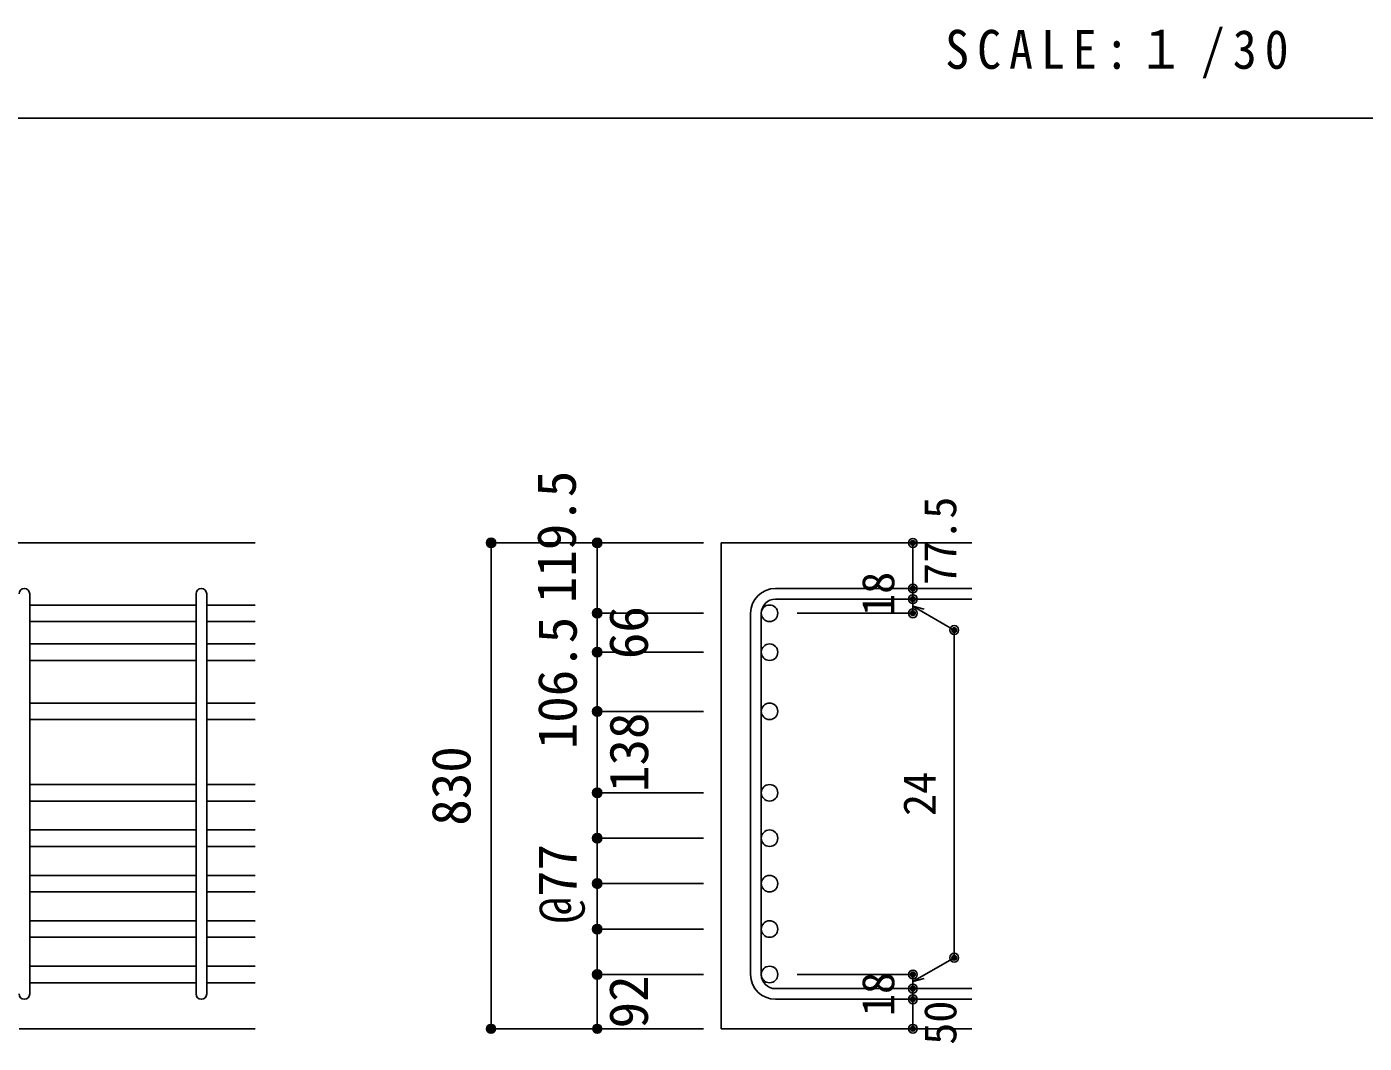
# Model space of a CAD drawing. Units: millimetres at full size, sheet at 1:30; details may follow other scales. Extents: x -5973 to 5954, y -4195 to 4201.
# Drawn here: x 1365 to 3633, y -1790 to -67 of the extents above; entities that cross this region are included whole.
import ezdxf
from ezdxf.enums import TextEntityAlignment as Align

# ---------------------------------------------------------------- set-up
doc = ezdxf.new("R2010")
doc.units = ezdxf.units.MM
doc.header["$LTSCALE"] = 30
doc.header["$PDMODE"] = 32
doc.header["$PDSIZE"] = 15
for name, color, linetype in [('0-1_躯体線', 2, 'Continuous'), ('0-5_基礎梁筋', 7, 'Continuous'), ('0-6_スタラップ筋', 7, 'Continuous'), ('0-D_寸法', 4, 'Continuous'), ('6-7_文字', 7, 'Continuous'), ('F-0_枠', 6, 'Continuous')]:
    doc.layers.add(name, color=color, linetype=linetype)
doc.styles.add('ＭＳ ゴシック', font='')
doc.styles.get('ＭＳ ゴシック').set_extended_font_data('MS Gothic')

msp = doc.modelspace()

# ---------------------------------------------------------------- linework, layer by layer
at = {"layer": '0-1_躯体線'}
for p, q in [((1752.44, -942.16), (-247.56, -942.16)), ((2967.44, -942.16), (2542.44, -942.16)), ((2542.44, -942.16), (2542.44, -1765.66)), ((1352.44, -1765.66), (1752.44, -1765.66)), ((2967.44, -1765.66), (2542.44, -1765.66))]:
    msp.add_line(p, q, dxfattribs=at)
at = {"layer": '0-5_基礎梁筋'}
for p, q in [((1370.44, -1047.36), (1652.44, -1047.36)), ((1670.44, -1047.36), (1752.44, -1047.36)), ((1370.44, -1075.36), (1652.44, -1075.36)), ((1670.44, -1075.36), (1752.44, -1075.36)), ((1370.44, -1113.36), (1652.44, -1113.36)), ((1670.44, -1113.36), (1752.44, -1113.36)), ((1370.44, -1141.36), (1652.44, -1141.36)), ((1670.44, -1141.36), (1752.44, -1141.36)), ((1370.44, -1213.66), (1652.44, -1213.66)), ((1670.44, -1213.66), (1752.44, -1213.66)), ((1370.44, -1241.66), (1652.44, -1241.66)), ((1670.44, -1241.66), (1752.44, -1241.66)), ((1370.44, -1351.66), (1652.44, -1351.66)), ((1670.44, -1351.66), (1752.44, -1351.66)), ((1370.44, -1379.66), (1652.44, -1379.66)), ((1670.44, -1379.66), (1752.44, -1379.66)), ((1370.44, -1428.66), (1652.44, -1428.66)), ((1670.44, -1428.66), (1752.44, -1428.66)), ((1370.44, -1456.66), (1652.44, -1456.66)), ((1670.44, -1456.66), (1752.44, -1456.66)), ((1370.44, -1505.66), (1652.44, -1505.66)), ((1670.44, -1505.66), (1752.44, -1505.66)), ((1370.44, -1533.66), (1652.44, -1533.66)), ((1670.44, -1533.66), (1752.44, -1533.66)), ((1370.44, -1582.66), (1652.44, -1582.66)), ((1670.44, -1582.66), (1752.44, -1582.66)), ((1370.44, -1610.66), (1652.44, -1610.66)), ((1670.44, -1610.66), (1752.44, -1610.66)), ((1370.44, -1659.66), (1652.44, -1659.66)), ((1670.44, -1659.66), (1752.44, -1659.66)), ((1370.44, -1687.66), (1652.44, -1687.66)), ((1670.44, -1687.66), (1752.44, -1687.66))]:
    msp.add_line(p, q, dxfattribs=at)
at = {"layer": '0-5_基礎梁筋', "color": 3}
for centre in [(2624.44, -1061.36), (2624.44, -1127.36), (2624.44, -1227.66), (2624.44, -1365.66), (2624.44, -1442.66), (2624.44, -1519.66), (2624.44, -1596.66), (2624.44, -1673.66)]:
    msp.add_circle(centre, 14, dxfattribs=at)
at = {"layer": '0-6_スタラップ筋'}
for p, q in [((2634.44, -1019.36), (2967.44, -1019.36)), ((1370.44, -1028.36), (1370.44, -1706.66)), ((1652.44, -1706.66), (1652.44, -1028.36)), ((1670.44, -1028.36), (1670.44, -1706.66)), ((2634.44, -1037.36), (2967.44, -1037.36)), ((2592.44, -1061.36), (2592.44, -1673.66)), ((2610.44, -1061.36), (2610.44, -1673.66)), ((2634.44, -1697.66), (2967.44, -1697.66)), ((2634.44, -1715.66), (2967.44, -1715.66))]:
    msp.add_line(p, q, dxfattribs=at)
for centre, radius, start, end in [((1361.44, -1028.36), 9, 0, 180), ((1661.44, -1028.36), 9, 0, 180), ((2634.44, -1061.36), 42, 90, 180), ((2634.44, -1061.36), 24, 90, 180), ((2634.44, -1673.66), 42, 180, 270), ((2634.44, -1673.66), 24, 180, 270), ((1361.44, -1706.66), 9, 180, 0), ((1661.44, -1706.66), 9, 180, 0)]:
    msp.add_arc(centre, radius, start, end, dxfattribs=at)
at = {"layer": '0-D_寸法'}
for p, q in [((2152.44, -942.16), (2332.44, -942.16)), ((2152.44, -942.16), (2332.44, -942.16)), ((2152.44, -942.16), (2152.44, -1765.66)), ((2332.44, -942.16), (2512.44, -942.16)), ((2332.44, -942.16), (2512.44, -942.16)), ((2332.44, -1193.36), (2332.44, -942.16)), ((2867.44, -1019.36), (2867.44, -942.16)), ((2867.44, -942.16), (2867.44, -1019.36)), ((2867.44, -1037.36), (2867.44, -1019.36)), ((2867.44, -1037.36), (2867.44, -1061.36)), ((2332.44, -1061.36), (2512.44, -1061.36)), ((2332.44, -1061.36), (2512.44, -1061.36)), ((2867.44, -1061.36), (2671.35, -1061.36)), ((2867.44, -1049.36), (2937.5, -1089.81)), ((2867.44, -1049.36), (2886.76, -1054.54)), ((2937.5, -1089.81), (2937.5, -1645.21)), ((2332.44, -1127.36), (2512.44, -1127.36)), ((2332.44, -1127.36), (2512.44, -1127.36)), ((2332.44, -1193.36), (2332.44, -1765.66)), ((2332.44, -1227.66), (2512.44, -1227.66)), ((2332.44, -1227.66), (2512.44, -1227.66)), ((2332.44, -1365.66), (2512.44, -1365.66)), ((2332.44, -1442.66), (2512.44, -1442.66)), ((2332.44, -1519.66), (2512.44, -1519.66)), ((2332.44, -1596.66), (2512.44, -1596.66)), ((2867.44, -1685.66), (2937.5, -1645.21)), ((2332.44, -1673.66), (2512.44, -1673.66)), ((2332.44, -1729.63), (2332.44, -1673.66)), ((2867.44, -1673.66), (2671.35, -1673.66)), ((2867.44, -1697.66), (2867.44, -1673.66)), ((2867.44, -1685.66), (2886.76, -1680.49)), ((2867.44, -1715.66), (2867.44, -1697.66)), ((2867.44, -1765.66), (2867.44, -1715.66)), ((2152.44, -1765.66), (2332.44, -1765.66)), ((2332.44, -1765.66), (2512.44, -1765.66))]:
    msp.add_line(p, q, dxfattribs=at)
for centre, radius in [((2152.44, -942.16), 8), ((2152.44, -942.16), 7.2), ((2152.44, -942.16), 6.4), ((2152.44, -942.16), 5.6), ((2152.44, -942.16), 4.8), ((2152.44, -942.16), 4), ((2152.44, -942.16), 3.2), ((2152.44, -942.16), 2.4), ((2152.44, -942.16), 1.6), ((2152.44, -942.16), 0.8), ((2332.44, -942.16), 8), ((2332.44, -942.16), 7.2), ((2332.44, -942.16), 6.4), ((2332.44, -942.16), 5.6), ((2332.44, -942.16), 4.8), ((2332.44, -942.16), 4), ((2332.44, -942.16), 3.2), ((2332.44, -942.16), 2.4), ((2332.44, -942.16), 1.6), ((2332.44, -942.16), 0.8), ((2867.44, -942.16), 4), ((2867.44, -942.16), 3.6), ((2867.44, -942.16), 3.2), ((2867.44, -942.16), 2.8), ((2867.44, -942.16), 2.4), ((2867.44, -942.16), 2), ((2867.44, -942.16), 1.6), ((2867.44, -942.16), 1.2), ((2867.44, -942.16), 0.8), ((2867.44, -942.16), 0.4), ((2867.44, -1019.36), 4), ((2867.44, -1019.36), 3.6), ((2867.44, -1019.36), 3.2), ((2867.44, -1019.36), 2.8), ((2867.44, -1019.36), 2.4), ((2867.44, -1019.36), 2), ((2867.44, -1019.36), 1.6), ((2867.44, -1019.36), 1.2), ((2867.44, -1019.36), 0.8), ((2867.44, -1019.36), 0.4), ((2867.44, -1037.36), 4), ((2867.44, -1037.36), 3.6), ((2867.44, -1037.36), 3.2), ((2867.44, -1037.36), 2.8), ((2867.44, -1037.36), 2.4), ((2867.44, -1037.36), 2), ((2867.44, -1037.36), 1.6), ((2867.44, -1037.36), 1.2), ((2867.44, -1037.36), 0.8), ((2867.44, -1037.36), 0.4), ((2332.44, -1061.36), 8), ((2332.44, -1061.36), 7.2), ((2332.44, -1061.36), 6.4), ((2332.44, -1061.36), 5.6), ((2332.44, -1061.36), 4.8), ((2332.44, -1061.36), 4), ((2332.44, -1061.36), 3.2), ((2332.44, -1061.36), 2.4), ((2332.44, -1061.36), 1.6), ((2332.44, -1061.36), 0.8), ((2867.44, -1061.36), 4), ((2867.44, -1061.36), 3.6), ((2867.44, -1061.36), 3.2), ((2867.44, -1061.36), 2.8), ((2867.44, -1061.36), 2.4), ((2867.44, -1061.36), 2), ((2867.44, -1061.36), 1.6), ((2867.44, -1061.36), 1.2), ((2867.44, -1061.36), 0.8), ((2867.44, -1061.36), 0.4), ((2937.5, -1089.81), 4), ((2937.5, -1089.81), 3.6), ((2937.5, -1089.81), 3.2), ((2937.5, -1089.81), 2.8), ((2937.5, -1089.81), 2.4), ((2937.5, -1089.81), 2), ((2937.5, -1089.81), 1.6), ((2937.5, -1089.81), 1.2), ((2937.5, -1089.81), 0.8), ((2937.5, -1089.81), 0.4), ((2332.44, -1127.36), 8), ((2332.44, -1127.36), 7.2), ((2332.44, -1127.36), 6.4), ((2332.44, -1127.36), 5.6), ((2332.44, -1127.36), 4.8), ((2332.44, -1127.36), 4), ((2332.44, -1127.36), 3.2), ((2332.44, -1127.36), 2.4), ((2332.44, -1127.36), 1.6), ((2332.44, -1127.36), 0.8), ((2332.44, -1227.66), 8), ((2332.44, -1227.66), 7.2), ((2332.44, -1227.66), 6.4), ((2332.44, -1227.66), 5.6), ((2332.44, -1227.66), 4.8), ((2332.44, -1227.66), 4), ((2332.44, -1227.66), 3.2), ((2332.44, -1227.66), 2.4), ((2332.44, -1227.66), 1.6), ((2332.44, -1227.66), 0.8), ((2332.44, -1365.66), 8), ((2332.44, -1365.66), 7.2), ((2332.44, -1365.66), 6.4), ((2332.44, -1365.66), 5.6), ((2332.44, -1365.66), 4.8), ((2332.44, -1365.66), 4), ((2332.44, -1365.66), 3.2), ((2332.44, -1365.66), 2.4), ((2332.44, -1365.66), 1.6), ((2332.44, -1365.66), 0.8), ((2332.44, -1442.66), 8), ((2332.44, -1442.66), 7.2), ((2332.44, -1442.66), 6.4), ((2332.44, -1442.66), 5.6), ((2332.44, -1442.66), 4.8), ((2332.44, -1442.66), 4), ((2332.44, -1442.66), 3.2), ((2332.44, -1442.66), 2.4), ((2332.44, -1442.66), 1.6), ((2332.44, -1442.66), 0.8), ((2332.44, -1519.66), 8), ((2332.44, -1519.66), 7.2), ((2332.44, -1519.66), 6.4), ((2332.44, -1519.66), 5.6), ((2332.44, -1519.66), 4.8), ((2332.44, -1519.66), 4), ((2332.44, -1519.66), 3.2), ((2332.44, -1519.66), 2.4), ((2332.44, -1519.66), 1.6), ((2332.44, -1519.66), 0.8), ((2332.44, -1596.66), 8), ((2332.44, -1596.66), 7.2), ((2332.44, -1596.66), 6.4), ((2332.44, -1596.66), 5.6), ((2332.44, -1596.66), 4.8), ((2332.44, -1596.66), 4), ((2332.44, -1596.66), 3.2), ((2332.44, -1596.66), 2.4), ((2332.44, -1596.66), 1.6), ((2332.44, -1596.66), 0.8), ((2937.5, -1645.21), 4), ((2937.5, -1645.21), 3.6), ((2937.5, -1645.21), 3.2), ((2937.5, -1645.21), 2.8), ((2937.5, -1645.21), 2.4), ((2937.5, -1645.21), 2), ((2937.5, -1645.21), 1.6), ((2937.5, -1645.21), 1.2), ((2937.5, -1645.21), 0.8), ((2937.5, -1645.21), 0.4), ((2332.44, -1673.66), 8), ((2332.44, -1673.66), 7.2), ((2332.44, -1673.66), 6.4), ((2332.44, -1673.66), 5.6), ((2332.44, -1673.66), 4.8), ((2332.44, -1673.66), 4), ((2332.44, -1673.66), 3.2), ((2332.44, -1673.66), 2.4), ((2332.44, -1673.66), 1.6), ((2332.44, -1673.66), 0.8), ((2867.44, -1673.66), 4), ((2867.44, -1673.66), 3.6), ((2867.44, -1673.66), 3.2), ((2867.44, -1673.66), 2.8), ((2867.44, -1673.66), 2.4), ((2867.44, -1673.66), 2), ((2867.44, -1673.66), 1.6), ((2867.44, -1673.66), 1.2), ((2867.44, -1673.66), 0.8), ((2867.44, -1673.66), 0.4), ((2867.44, -1697.66), 4), ((2867.44, -1697.66), 3.6), ((2867.44, -1697.66), 3.2), ((2867.44, -1697.66), 2.8), ((2867.44, -1697.66), 2.4), ((2867.44, -1697.66), 2), ((2867.44, -1697.66), 1.6), ((2867.44, -1697.66), 1.2), ((2867.44, -1697.66), 0.8), ((2867.44, -1697.66), 0.4), ((2867.44, -1715.66), 4), ((2867.44, -1715.66), 3.6), ((2867.44, -1715.66), 3.2), ((2867.44, -1715.66), 2.8), ((2867.44, -1715.66), 2.4), ((2867.44, -1715.66), 2), ((2867.44, -1715.66), 1.6), ((2867.44, -1715.66), 1.2), ((2867.44, -1715.66), 0.8), ((2867.44, -1715.66), 0.4), ((2152.44, -1765.66), 7.2), ((2152.44, -1765.66), 6.4), ((2152.44, -1765.66), 5.6), ((2152.44, -1765.66), 4.8), ((2152.44, -1765.66), 4), ((2152.44, -1765.66), 3.2), ((2152.44, -1765.66), 2.4), ((2152.44, -1765.66), 1.6), ((2152.44, -1765.66), 0.8), ((2332.44, -1765.66), 7.2), ((2332.44, -1765.66), 6.4), ((2332.44, -1765.66), 5.6), ((2332.44, -1765.66), 4.8), ((2332.44, -1765.66), 4), ((2332.44, -1765.66), 3.2), ((2332.44, -1765.66), 2.4), ((2332.44, -1765.66), 1.6), ((2332.44, -1765.66), 0.8), ((2867.44, -1765.66), 4), ((2867.44, -1765.66), 3.6), ((2867.44, -1765.66), 3.2), ((2867.44, -1765.66), 2.8), ((2867.44, -1765.66), 2.4), ((2867.44, -1765.66), 2), ((2867.44, -1765.66), 1.6), ((2867.44, -1765.66), 1.2), ((2867.44, -1765.66), 0.8), ((2867.44, -1765.66), 0.4)]:
    msp.add_circle(centre, radius, dxfattribs=at)
at = {"layer": '0-D_寸法', "color": 7}
for p in [(2152.44, -942.16), (2152.44, -942.16), (2332.44, -942.16), (2867.44, -942.16), (2867.44, -1019.36), (2867.44, -1037.36), (2332.44, -1061.36), (2867.44, -1061.36), (2937.5, -1089.81), (2332.44, -1127.36), (2332.44, -1227.66), (2332.44, -1365.66), (2332.44, -1365.66), (2332.44, -1442.66), (2332.44, -1442.66), (2332.44, -1519.66), (2332.44, -1519.66), (2332.44, -1596.66), (2332.44, -1596.66), (2937.5, -1645.21), (2332.44, -1673.66), (2332.44, -1673.66), (2867.44, -1673.66), (2867.44, -1673.66), (2867.44, -1697.66), (2867.44, -1715.66), (2152.44, -1765.66), (2152.44, -1765.66), (2332.44, -1765.66), (2867.44, -1765.66)]:
    msp.add_point(p, dxfattribs=at)
at = {"layer": 'F-0_枠', "color": 2}
msp.add_line((-5972.88, -222.05), (3723.6, -222.05), dxfattribs=at)

# ---------------------------------------------------------------- texts
at = {"layer": '0-D_寸法', "style": 'ＭＳ ゴシック'}
for s, height, p in [('119.5', 65.98, (2315.97, -1044.22)), ('77.5', 54.99, (2957.44, -1013.36)), ('18', 54.99, (2852.44, -1065.86)), ('66', 65.98, (2438.09, -1139.05)), ('106.5', 65.98, (2317.4, -1291.81)), ('138', 65.98, (2438.6, -1364.32)), ('830', 65.98, (2137.44, -1421.41)), ('24', 54.99, (2922.5, -1405.01)), ('@77', 65.98, (2317.44, -1587.16)), ('18', 54.99, (2852.44, -1744.16)), ('92', 65.98, (2438.12, -1764.95)), ('50', 54.99, (2957.69, -1792.75))]:
    msp.add_text(s, height=height, rotation=90, dxfattribs=at).set_placement(p, align=Align.BOTTOM_LEFT)
at = {"layer": '6-7_文字', "color": 2, "insert": (2922.26, -154.55), "char_height": 65.98, "attachment_point": 7, "style": 'ＭＳ ゴシック'}
msp.add_mtext('\\T1.34;\\W0.9;SCALE:１/30', dxfattribs=at)

doc.saveas('drawing.dxf')
